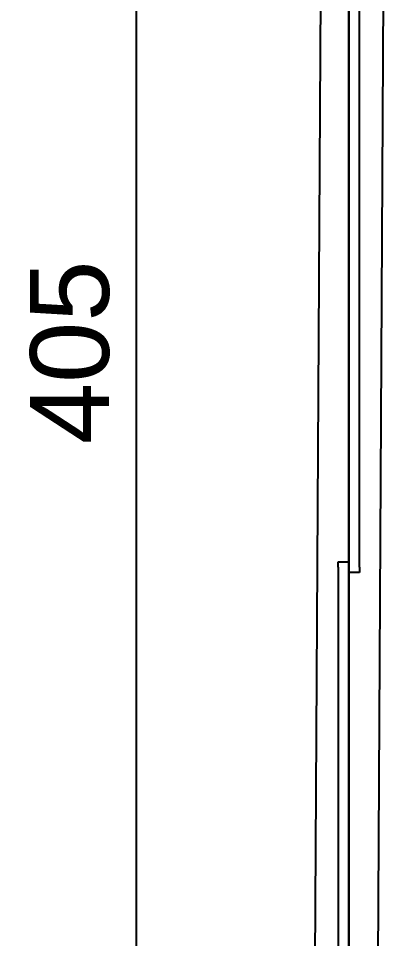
# Model space of a CAD drawing. Header units: centimetres. Extents: x -3096 to 17897, y -3131 to 15798.
# Drawn here: x 2714.6 to 2784.5, y 4243.1 to 4418.3 of the extents above; entities that cross this region are included whole.
import ezdxf

# ---------------------------------------------------------------- set-up
doc = ezdxf.new("R2010")
doc.units = ezdxf.units.CM
doc.layers.add('A-ANNO SYMB', color=3, linetype='Continuous', lineweight=13)
doc.layers.add('vetri', color=2, linetype='Continuous')
doc.styles.get("Standard").update_dxf_attribs({"font": 'Arial.ttf'})
doc.dimstyles.new('1_100', dxfattribs={"dimtxt": 15, "dimasz": 10, "dimexe": 10, "dimexo": 10, "dimgap": 5, "dimtad": 2, "dimdec": 0, "dimtxsty": 'Standard', "dimblk": 'ARCHTICK', "dimcen": 2.5, "dimdle": 10, "dimadec": 0, "dimazin": 0, "dimtfac": 1, "dimtdec": 0, "dimtmove": 0, "dimatfit": 3, "dimldrblk": 'ARCHTICK', "dimfxl": 1, "dimarcsym": 0})

# ---------------------------------------------------------------- blocks, each defined once
blk = doc.blocks.new('_ArchTick')
at = {"color": 0, "linetype": 'ByBlock', "const_width": 0.15}
blk.add_lwpolyline([(-0.5, -0.5), (0.5, 0.5)], dxfattribs=at)
blk = doc.blocks.new('*D108')
at = {"layer": 'A-ANNO SYMB', "color": 0, "lineweight": -2, "transparency": 16777216}
for p, q in [((2737.01, 4528.36), (2737.01, 4103.36)), ((2752.45, 4518.36), (2727.01, 4518.36)), ((2752.45, 4113.36), (2727.01, 4113.36))]:
    blk.add_line(p, q, dxfattribs=at)
at = {"layer": 'Defpoints', "color": 0, "transparency": 16777216}
for p in [(2762.45, 4518.36), (2737.01, 4113.36), (2762.45, 4113.36)]:
    blk.add_point(p, dxfattribs=at)
at = {"layer": 'A-ANNO SYMB', "color": 0, "lineweight": -2, "transparency": 16777216, "xscale": 10, "yscale": 10, "zscale": 10}
for p, rotation in [((2737.01, 4518.36), 90), ((2737.01, 4113.36), 270)]:
    blk.add_blockref('_ArchTick', p, dxfattribs=dict(at, rotation=rotation))
at = {"layer": 'A-ANNO SYMB', "color": 0, "transparency": 16777216, "insert": (2724.41, 4354.71), "char_height": 15, "attachment_point": 5, "rotation": 90}
blk.add_mtext('405', dxfattribs=at)

msp = doc.modelspace()

# ---------------------------------------------------------------- linework, layer by layer
at = {"layer": 'vetri'}
for p, q in [((2772.47, 4488.3), (2770.47, 4143.31)), ((2777.47, 4143.3), (2777.47, 4488.3)), ((2782.47, 4143.31), (2784.47, 4488.3)), ((2777.47, 4143.3), (2777.47, 4486.3)), ((2777.47, 4486.3), (2777.47, 4143.3)), ((2779.47, 4313.8), (2779.47, 4486.3)), ((2777.47, 4484.3), (2777.47, 4306.3)), ((2775.47, 4313.8), (2775.47, 4314.8)), ((2775.47, 4314.8), (2777.47, 4314.8)), ((2775.47, 4313.8), (2775.47, 4143.3)), ((2779.47, 4312.8), (2777.47, 4312.8)), ((2779.47, 4313.8), (2779.47, 4312.8))]:
    msp.add_line(p, q, dxfattribs=at)

# ---------------------------------------------------------------- dimensions: what is measured, and where the dimension line sits
at = {"layer": 'A-ANNO SYMB'}
dim = msp.add_linear_dim(base=(2737.01, 4113.36), p1=(2762.45, 4518.36), p2=(2762.45, 4113.36), angle=90, dimstyle='1_100', dxfattribs=at)
dim.commit()
dim.dimension.update_dxf_attribs({"geometry": '*D108', "text_midpoint": (2737.01, 4354.71), "dimtype": 160})

doc.saveas('drawing.dxf')
